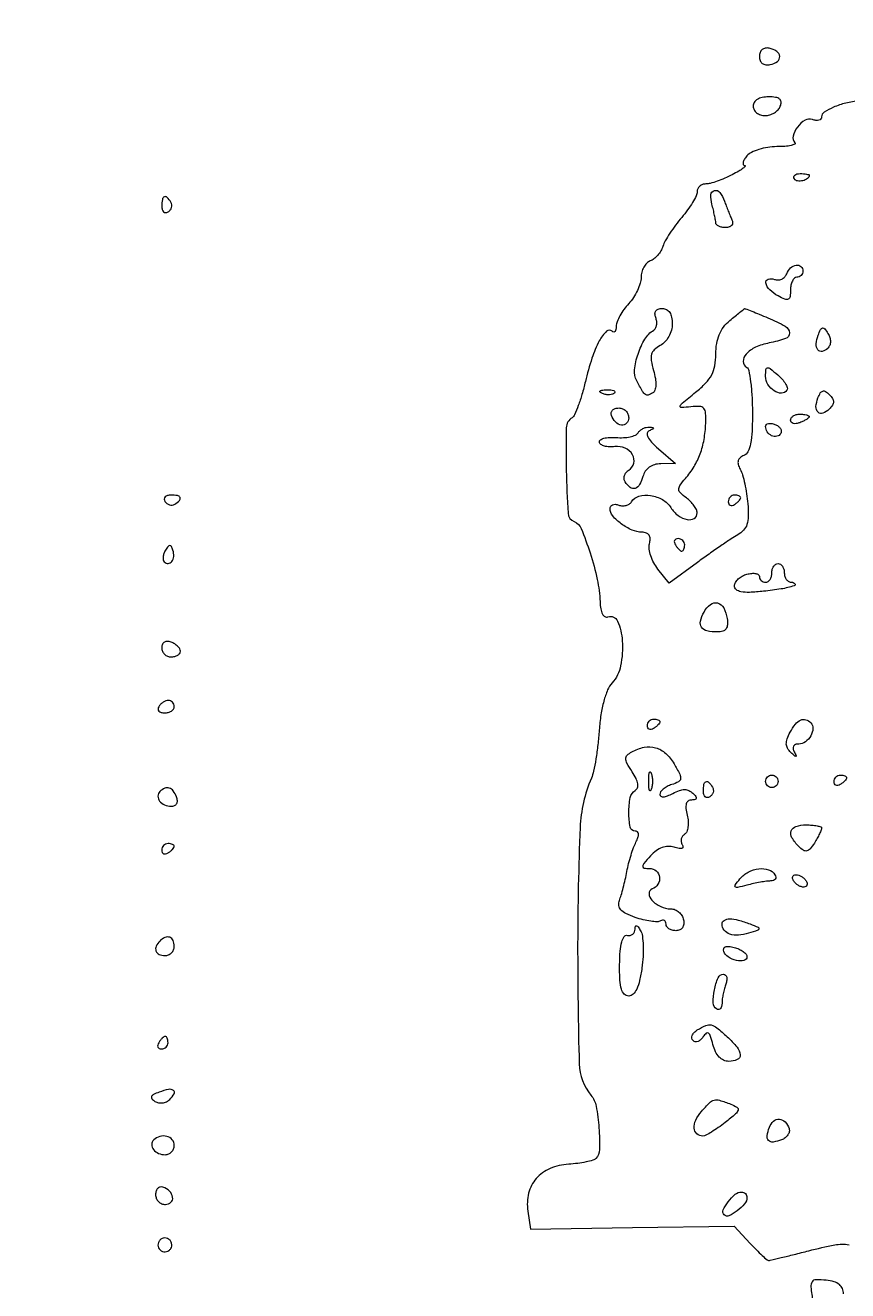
# Model space of a CAD drawing. Extents: x 0 to 4160, y 0 to 3120.
# Drawn here: x 2966.1 to 3098.2, y 1582.1 to 1785.5 of the extents above; entities that cross this region are included whole.
import ezdxf

# ---------------------------------------------------------------- set-up
doc = ezdxf.new("R2010")
doc.units = 0

msp = doc.modelspace()

# ---------------------------------------------------------------- linework, layer by layer
for points in [[(4159.499279, 606.274193, 0.000001), (4159.667734, 974.478125, 0.000057), (4159.806661, 1380.08378, 0.000034), (4159.883999, 1862.25), (4160, 3120), (3296.563358, 3120), (2433.126717, 3120)], [(757.647081, 3119.740147, 0.000002), (520.492565, 3119.487217, 0.4139)], [(1964.75, 0.149832, 0.000016), (2717.930904, 0.232101, 0.000028), (3351.473438, 0.357111)], [(3100, 1773.355502, 0.036914), (3097.878261, 1772.991661, 0.040609), (3095.9023, 1772.326305, 0.04257), (3094.407408, 1771.526904, 0.253916), (3094, 1770.77638, -0.177845), (3093.878989, 1770.446924, -0.148764), (3093.563856, 1770.244304, -0.103044), (3093.083678, 1770.210303, -0.057999), (3092.515254, 1770.355773, 0.231791), (3091.33221, 1770.250048, 0.095077), (3090.103912, 1769.141383, 0.099693), (3089.409324, 1767.69696, 0.264657), (3089.70185, 1766.631483, -0.503528), (3089.666096, 1766.3909, -0.069319), (3089.10672, 1766.185498, -0.036609), (3088.106516, 1766.044231, -0.016783), (3086.789111, 1766, 0.038198), (3085.340997, 1765.889208, 0.037722), (3083.920318, 1765.559375, 0.040313), (3082.725564, 1765.076467, 0.103714), (3082, 1764.5, 0.033164), (3081.582587, 1763.923181, 0.079592), (3081.377077, 1763.438815, 0.1767), (3081.41035, 1763.130122, 0.283924), (3081.627555, 1762.993839, -0.604094), (3081.698156, 1762.857191, -0.079007), (3081.402329, 1762.550673, -0.029391), (3080.677751, 1762.068989, -0.011801), (3079.635693, 1761.493839, -0.017749), (3078.437418, 1760.922035, -0.017936), (3077.205729, 1760.438815, -0.018053), (3076.105775, 1760.096266, -0.066548), (3075.385693, 1760, 0.088982), (3074.85654, 1759.905078, 0.094915), (3074.406689, 1759.632812, 0.099804), (3074.105506, 1759.226875, 0.110041), (3073.998779, 1758.75, -0.112557), (3073.847615, 1758.089983, -0.022693), (3073.272294, 1757.023455, -0.0229), (3072.473079, 1755.819059, -0.019658), (3071.527355, 1754.627718, 0.017112), (3070.540142, 1753.397028, 0.016013), (3069.616324, 1752.074726, 0.016224), (3068.872579, 1750.848884, 0.051438), (3068.49051, 1749.970099, -0.057064), (3068.165767, 1749.245512, -0.044417), (3067.660875, 1748.544412, -0.04566), (3067.063206, 1747.968749, -0.077399), (3066.461933, 1747.623766, 0.108559), (3065.902763, 1747.255271, 0.066394), (3065.429443, 1746.61856, 0.061759), (3065.109077, 1745.82409, 0.065077), (3065, 1744.989571, -0.074659), (3064.857598, 1744.0412, -0.036141), (3064.4125, 1742.894768, -0.034821), (3063.76545, 1741.743938, -0.042078), (3063, 1740.769625, 0.030851), (3062.2346, 1739.839105, 0.030628), (3061.5875, 1738.819291, 0.032152), (3061.13588, 1737.859744, 0.094182), (3061, 1737.144772, -0.043399), (3060.954513, 1736.621703, -0.127118), (3060.806035, 1736.294825, -0.257606), (3060.588874, 1736.206244, -0.168686), (3060.339695, 1736.326972, 0.414171), (3059.417245, 1736.327039, 0.074316), (3058.283196, 1734.794902, 0.04346), (3057.097392, 1732.005464, 0.020687), (3056.042089, 1728.246917, -0.012841), (3055.500373, 1726.194365, -0.01741), (3054.899951, 1724.373621, -0.014427), (3054.314122, 1722.91624, -0.152712), (3053.89952, 1722.4379, 0.254362), (3052.98212, 1720.832137, 0.01047), (3052.98238, 1713.963777, 0.009928), (3053.263615, 1707.079948, 0.293662), (3054.25, 1705.732622, -0.207781), (3055.385589, 1704.615246, -0.017988), (3056.801242, 1700.710145, -0.024409), (3057.953178, 1696.431598, -0.044912), (3058.400373, 1692.856134, 0.032916), (3058.516927, 1691.699969, 0.078835), (3058.790215, 1690.885193, 0.141027), (3059.187566, 1690.46811, 0.227256), (3059.667241, 1690.42845, -0.40436), (3061.223712, 1689.762869, -0.084133), (3061.971971, 1686.571701, -0.064), (3061.709675, 1682.565542, -0.136426), (3060.330987, 1679.813243, 0.085743), (3059.618121, 1678.687483, 0.031845), (3059.009036, 1676.907878, 0.028287), (3058.540919, 1674.706598, 0.020983), (3058.265343, 1672.234503, -0.011274), (3058.050197, 1669.892397, -0.011787), (3057.732055, 1667.59701, -0.01152), (3057.365367, 1665.630344, -0.049917), (3057.006867, 1664.5, 0.09167), (3055.203538, 1656.586244, 0.009981), (3054.804492, 1637.816731, 0.007127), (3055.053679, 1618.585481, 0.167931), (3056.940854, 1613.571267, -0.128598), (3057.772309, 1611.790995, -0.026093), (3058.224312, 1608.305605, -0.023372), (3058.329171, 1604.817678, -0.19458), (3057.724156, 1603.390823, -0.125936), (3057.244328, 1603.106551, -0.019126), (3056.154959, 1602.832973, -0.020401), (3054.815947, 1602.607251, -0.016394), (3053.361417, 1602.470969, 0.084159), (3050.385971, 1601.778804, 0.11475), (3048.160339, 1600.173099, 0.119656), (3046.931469, 1597.807651, 0.096973), (3046.794993, 1594.943441), (3047.219981, 1592.047815), (3063.591345, 1592.273907), (3079.962708, 1592.5), (3082.521823, 1589.75, 0.006888), (3083.529946, 1588.696171, 0.010352), (3084.44046, 1587.807812, 0.005574), (3085.224979, 1587.089704, 0.184575), (3085.459702, 1587, 0.058501), (3085.742099, 1587.033154, 0.000728), (3087.513832, 1587.457713, 0.002138), (3089.562191, 1587.960994, 0.001398), (3091.920602, 1588.558171, -0.01524), (3096.110102, 1589.496416, -0.085872), (3098.393835, 1589.538705, -0.267253)], [(3097.505539, 1581.618294, 0.098972), (3097.330543, 1582.480489, 0.125836), (3096.84221, 1583.125663, 0.097544), (3095.994762, 1583.564771, 0.042292), (3094.744808, 1583.816923, 0.028544), (3093.066655, 1583.913442, 0.260128), (3092.44995, 1583.569616, 0.167923), (3092.265801, 1582.747972, 0.011337), (3092.593596, 1580.333444, 0.026243)]]:
    msp.add_lwpolyline(points, format="xyb")
for points in [[(3084, 1780.5, 0.090288), (3084.120561, 1779.837793, 0.143006), (3084.464524, 1779.379901, 0.134068), (3085.019642, 1779.160813, 0.075042), (3085.75, 1779.190371, 0.110048), (3086.882382, 1779.681821, 0.259838), (3087.256394, 1780.489471, 0.231347), (3086.774796, 1781.312476, 0.095633), (3085.552821, 1781.823324, 0.097115), (3084.936825, 1781.830508, 0.131707), (3084.436667, 1781.592675, 0.128059), (3084.113232, 1781.130198, 0.089125)], [(3083, 1772.5, 0.125389), (3083.145752, 1771.927938, 0.100779), (3083.556072, 1771.440625, 0.090193), (3084.169846, 1771.113102, 0.077727), (3084.893011, 1771, 0.07271), (3085.659707, 1771.112085, 0.064008), (3086.399034, 1771.440625, 0.066864), (3087.000393, 1771.926463, 0.098143), (3087.361626, 1772.5, 0.100949), (3087.47645, 1773.188759, 0.219604), (3087.239871, 1773.656385, 0.135263), (3086.607715, 1773.924542, 0.033085), (3085.468615, 1774, 0.048301), (3084.442588, 1773.900652, 0.088469), (3083.661436, 1773.598093, 0.117745), (3083.176289, 1773.117753, 0.139894)], [(3092, 1761.39235, -0.242453), (3091.73067, 1760.869573, -0.095999), (3090.973487, 1760.524204, -0.093664), (3090.127513, 1760.482091, -0.223667), (3089.613087, 1760.817021, -0.158515), (3089.534562, 1761.139071, -0.191218), (3089.669932, 1761.417083, -0.126631), (3090.024148, 1761.605052, -0.059057), (3090.543989, 1761.666667, -0.017729), (3091.102116, 1761.64687, -0.028836), (3091.572297, 1761.586086, -0.02859), (3091.921037, 1761.499492, -0.328686)], [(2988, 1756.440983, 0.067432), (2988.074611, 1755.890269, 0.140899), (2988.298542, 1755.524436, 0.190788), (2988.63036, 1755.397824, 0.136093), (2989.016312, 1755.510081, 0.090427), (2989.360589, 1755.820631, 0.095498), (2989.565079, 1756.22714, 0.099685), (2989.598899, 1756.665803, 0.108373), (2989.457295, 1757.069098, 0.050477), (2988.86686, 1757.838655, 0.315493), (2988.407182, 1757.933879, 0.25701), (2988.085158, 1757.519563, 0.039415)], [(3078.384012, 1757.25, 0.006003), (3078.662894, 1756.488622, 0.004345), (3078.991127, 1755.646875, 0.004389), (3079.31694, 1754.85261, 0.009538), (3079.583977, 1754.25, -0.109413), (3079.692718, 1753.759684, -0.170458), (3079.550884, 1753.355365, -0.147976), (3079.165084, 1753.090335, -0.077178), (3078.583333, 1753, -0.045355), (3077.976294, 1753.055178, -0.064531), (3077.461093, 1753.220313, -0.083614), (3077.110291, 1753.46336, -0.197471), (3076.986345, 1753.75, 0.038866), (3076.945571, 1754.173885, 0.007282), (3076.799577, 1754.940625, 0.007754), (3076.601554, 1755.833587, 0.007025), (3076.369714, 1756.75, -0.079788), (3076.212187, 1758.279987, -0.328852), (3076.771118, 1758.954361, -0.301787), (3077.639545, 1758.644346, -0.075799)], [(3091, 1746, -0.099038), (3090.923658, 1745.618362, -0.097945), (3090.70625, 1745.29375, -0.097945), (3090.381638, 1745.076342, -0.099038), (3090, 1745, 0.193822), (3089.618057, 1744.846163, 0.087294), (3089.29375, 1744.402165, 0.067147), (3089.073642, 1743.743742, 0.047166), (3089, 1742.964816, -0.034136), (3088.926897, 1741.895305, -0.251306), (3088.635805, 1741.495146, -0.213289), (3088.10194, 1741.479556, -0.025083), (3087, 1742, -0.070911), (3085.664297, 1742.979996, -0.146369), (3085.042807, 1744.102757, -0.390936), (3085.396961, 1744.706571, -0.166877), (3086.417241, 1744.670131, 0.100452), (3087.000207, 1744.572355, 0.098266), (3087.580134, 1744.708117, 0.097606), (3088.067297, 1745.056244, 0.097642), (3088.385856, 1745.563142, -0.111084), (3089.015066, 1746.507641, -0.150185), (3089.927282, 1746.963838, -0.231269), (3090.674403, 1746.741731, -0.209822)], [(3085.377876, 1738.48658, -0.0271), (3088.161162, 1737.142219, -0.260488), (3088.831661, 1736.06558, -0.333363), (3088.205915, 1735.14345, -0.036412), (3085.569269, 1734.447017, 0.058984), (3083.390568, 1733.765237, 0.101629), (3081.853741, 1732.659546, 0.192011), (3081.408247, 1731.494263, 0.256135), (3081.956751, 1730.52673, -0.211404), (3082.301928, 1730.022779, -0.013668), (3082.585511, 1728.226068, -0.018043), (3082.793973, 1725.994051, -0.012343), (3082.876349, 1723.449226, -0.011347), (3082.828831, 1720.285522, -0.039121), (3082.591748, 1718.249371, -0.066025), (3082.160723, 1716.97428, -0.188836), (3081.481586, 1716.35456, 0.084051), (3080.889679, 1716.004471, 0.156189), (3080.596751, 1715.536305, 0.132518), (3080.605454, 1714.926781, 0.053455), (3080.920245, 1714.149024, -0.052755), (3081.28333, 1713.255538, -0.016063), (3081.642943, 1711.838009, -0.015889), (3081.946182, 1710.213593, -0.01671), (3082.139671, 1708.600238, -0.023922), (3082.216018, 1706.597768, -0.076243), (3082.000872, 1705.280668, -0.10741), (3081.456043, 1704.346747, -0.079351), (3080.515683, 1703.601253, 0.017535), (3079.474519, 1702.967175, 0.004285), (3077.806007, 1701.848433, 0.004385), (3075.914704, 1700.532208, 0.004361), (3074.043311, 1699.180647), (3069.530736, 1695.861293), (3067.699106, 1698.12326, -0.046469), (3067.033324, 1699.122399, -0.043178), (3066.544356, 1700.251694, -0.046055), (3066.289803, 1701.337558, -0.09882), (3066.340119, 1702.192614, 0.062749), (3066.443958, 1702.984132, 0.145256), (3066.277997, 1703.554013, 0.162485), (3065.845445, 1703.901493, 0.08405), (3065.15638, 1704.031803, -0.098622), (3063.544183, 1704.385229, -0.055636), (3061.803918, 1705.389905, -0.056994), (3060.42984, 1706.66638, -0.17896), (3060, 1707.828858, -0.145265), (3060.112241, 1708.207038, -0.152636), (3060.410912, 1708.453964, -0.1187), (3060.863931, 1708.523178, -0.070548), (3061.398849, 1708.400442, 0.078162), (3061.982996, 1708.27569, 0.076891), (3062.580711, 1708.33511, 0.081902), (3063.099907, 1708.564485, 0.109884), (3063.457866, 1708.931826, -0.191108), (3064.656052, 1709.823107, -0.102484), (3066.524608, 1709.930933, -0.092833), (3068.44485, 1709.26945, -0.124555), (3069.767927, 1708, 0.090365), (3070.931765, 1706.721507, 0.113365), (3072.387214, 1706.06051, 0.190662), (3073.509432, 1706.260395, 0.260068), (3074, 1707.139757, 0.11354), (3073.87886, 1707.666349, 0.043096), (3073.489837, 1708.317751, 0.039891), (3072.927797, 1708.979311, 0.03888), (3072.263275, 1709.549439, -0.030935), (3071.307333, 1710.343606, -0.194107), (3071.046621, 1710.908675, -0.169154), (3071.23327, 1711.542692, -0.022372), (3072.111276, 1712.659681, 0.04249), (3073.49429, 1714.572615, 0.046706), (3074.48422, 1716.633963, 0.044781), (3075.103945, 1718.918785, 0.034029), (3075.382051, 1721.5, 0.024472), (3075.365827, 1723.183286, 0.16777), (3075.054651, 1723.938122, 0.205724), (3074.382717, 1724.25573, 0.039109), (3073, 1724.19705, -0.015011), (3071.476639, 1724.058698, -0.528168), (3071.291665, 1724.297282, -0.142492), (3071.611338, 1724.769152, -0.003197), (3073.75, 1726.519528, 0.03061), (3075.36734, 1727.998362, 0.070682), (3076.332382, 1729.32815, 0.077887), (3076.835092, 1730.79015, 0.04396), (3077, 1732.662185, -0.040027), (3077.135496, 1734.352047, -0.058855), (3077.543343, 1735.783328, -0.063362), (3078.243785, 1737.001796, -0.056873), (3079.25, 1738.056438, -0.001798), (3080.121679, 1738.77832, -0.002822), (3080.876626, 1739.391859, -0.000745), (3081.53858, 1739.922025, -0.105206), (3081.627876, 1739.966731, -0.158299), (3081.726438, 1739.960863, -0.000619), (3082.782187, 1739.54566, -0.003054), (3083.980099, 1739.064358, -0.001907)], [(3070, 1737.535184, -0.066661), (3069.860275, 1736.491818, -0.05959), (3069.449366, 1735.478628, -0.061469), (3068.828069, 1734.621313, -0.082563), (3068.069265, 1734.037069, 0.061916), (3067.12054, 1733.366801, 0.14377), (3066.672113, 1732.629565, 0.10838), (3066.62692, 1731.625252, 0.027095), (3066.995592, 1730.01537, -0.027814), (3067.288064, 1728.729738, -0.051484), (3067.357755, 1727.662281, -0.069401), (3067.216056, 1726.866711, -0.177422), (3066.859796, 1726.413349, -0.060027), (3066.139954, 1726.080016, -0.246174), (3065.68088, 1726.158345, -0.100172), (3065.234233, 1726.668239, -0.006687), (3064.287091, 1728.37622, -0.151396), (3063.943776, 1730.138177, -0.054041), (3064.499204, 1732.668893, -0.053798), (3065.610489, 1735.082313, -0.120125), (3067.01965, 1736.512144, 0.134847), (3067.318474, 1736.83346, 0.079989), (3067.484859, 1737.333145, 0.069961), (3067.498043, 1737.929586, 0.062284), (3067.349337, 1738.532025, -0.082466), (3067.224336, 1739.142876, -0.165315), (3067.363703, 1739.609262, -0.161658), (3067.761739, 1739.900823, -0.078074), (3068.393011, 1740, -0.121514), (3069.076121, 1739.831498, -0.128031), (3069.587007, 1739.366547, -0.097163), (3069.898854, 1738.594854, -0.047617)], [(3094.975026, 1733.575026, -0.13925), (3094.094146, 1733.083826, -0.300973), (3093.397995, 1733.340105, -0.179756), (3093.121217, 1734.311237, -0.07221), (3093.430256, 1735.678847, -0.021093), (3093.83637, 1736.616858, -0.237232), (3094.148931, 1736.856536, -0.280605), (3094.490058, 1736.728598, -0.027825), (3095.012154, 1735.980334, -0.062151), (3095.314954, 1735.319105, -0.080354), (3095.411206, 1734.659623, -0.089806), (3095.2933, 1734.061295, -0.10329)], [(3088.416748, 1726.865295, -0.259351), (3087.561057, 1726.386991, -0.146235), (3086.387896, 1726.734815, -0.111615), (3085.367929, 1727.787007, -0.137746), (3085, 1729.097201, -0.021276), (3085.047427, 1730.211248, -0.358246), (3085.287194, 1730.456987, -0.198531), (3085.714282, 1730.333126, -0.008466), (3086.948773, 1729.311834, -0.033259), (3087.659836, 1728.615975, -0.047354), (3088.183859, 1727.904869, -0.057489), (3088.467299, 1727.279569, -0.219503)], [(3060.729167, 1726.395833, -0.126455), (3060.402231, 1726.202593, -0.060344), (3059.916927, 1726.123424, -0.05415), (3059.359369, 1726.160852, -0.051402), (3058.8125, 1726.316886, -0.054073), (3058.395823, 1726.538436, -0.470617), (3058.37858, 1726.720685, -0.168741), (3058.670344, 1726.862007, -0.018894), (3059.416667, 1726.921053, -0.028489), (3060.112848, 1726.910055, -0.077125), (3060.592839, 1726.799335, -0.208169), (3060.77538, 1726.614691, -0.296942)], [(3095.216667, 1723.816667, -0.103621), (3094.205275, 1723.155634, -0.29781), (3093.422432, 1723.319633, -0.219336), (3093.091174, 1724.217175, -0.072159), (3093.409244, 1725.624089, -0.040341), (3093.787781, 1726.413665, -0.19067), (3094.174991, 1726.718105, -0.218633), (3094.629413, 1726.653597, -0.053524), (3095.232783, 1726.167217, -0.053474), (3095.739052, 1725.539301, -0.145657), (3095.896548, 1724.996548, -0.143917), (3095.732364, 1724.451783, -0.051746)], [(3063, 1722.416667, -0.190724), (3062.653027, 1721.540134, -0.244413), (3061.846361, 1721.257027, -0.165501), (3060.877068, 1721.749304, -0.113253), (3060.229167, 1722.8125, -0.134046), (3060.204183, 1723.264262, -0.144529), (3060.414714, 1723.651172, -0.119977), (3060.841384, 1723.910766, -0.077096), (3061.416667, 1724, -0.099038), (3062.020927, 1723.879125, -0.097945), (3062.534896, 1723.534896, -0.097945), (3062.879125, 1723.020927, -0.099038)], [(3092, 1722.606989, -0.222225), (3091.912889, 1722.420671, -0.030693), (3091.559375, 1722.160341, -0.030395), (3091.074558, 1721.887494, -0.02136), (3090.5, 1721.638374, -0.055937), (3089.925634, 1721.488865, -0.100118), (3089.440625, 1721.516384, -0.147206), (3089.122486, 1721.710807, -0.184534), (3089, 1722.031385, -0.152681), (3089.115494, 1722.400789, -0.098158), (3089.440625, 1722.715469, -0.08088), (3089.926468, 1722.92777, -0.062722), (3090.5, 1723, -0.024748), (3091.074824, 1722.971531, -0.039339), (3091.559375, 1722.884553, -0.046727), (3091.903916, 1722.758929, -0.289661)], [(3066.279633, 1720.347597, 0.264833), (3065.973769, 1719.959958, 0.15858), (3066.072496, 1719.364455, 0.07038), (3066.670029, 1718.526339, 0.022263), (3067.779633, 1717.458146), (3070.5, 1715.063202), (3068.15638, 1715.031601, 0.064493), (3067.13388, 1714.885119, 0.086577), (3066.290084, 1714.483929, 0.091973), (3065.66802, 1713.843459, 0.083094), (3065.289749, 1713, -0.061612), (3064.763483, 1711.677972, -0.194305), (3064.038698, 1711.085781, -0.243359), (3063.228578, 1711.230026, -0.091146), (3062.430902, 1712.111803, -0.113818), (3062.266598, 1712.596361, -0.100307), (3062.319803, 1713.128276, -0.093889), (3062.58327, 1713.625974, -0.085992), (3063.017602, 1714.010879, 0.198242), (3063.82328, 1715.125662, 0.195357), (3063.6146, 1716.492992, 0.155694), (3062.42023, 1717.550261, 0.13662), (3060.765904, 1717.790342, -0.042413), (3059.884111, 1717.752696, -0.059697), (3059.107938, 1717.879038, -0.076115), (3058.545663, 1718.138647, -0.200745), (3058.303673, 1718.5, -0.294255), (3058.448076, 1718.863128, -0.086977), (3059.013867, 1719.13395, -0.057244), (3059.903366, 1719.276176, -0.032301), (3060.997049, 1719.253873, 0.033432), (3062.148378, 1719.232998, 0.04054), (3063.218747, 1719.372658, 0.045049), (3064.070122, 1719.636782, 0.157885), (3064.502394, 1720.003873, -0.079444), (3064.82625, 1720.379038, -0.057649), (3065.287041, 1720.684197, -0.057407), (3065.807773, 1720.877283, -0.076796), (3066.309017, 1720.921053, -0.016654), (3066.875099, 1720.864543, -0.390509), (3066.969697, 1720.750715, -0.278361), (3066.870537, 1720.603945, -0.012165)], [(3087.425158, 1719.878903, -0.209036), (3086.801327, 1719.447445, -0.160177), (3085.969556, 1719.551715, -0.13568), (3085.262587, 1720.161933, -0.148325), (3085, 1721.027632, -0.197116), (3085.122304, 1721.325812, -0.143728), (3085.438938, 1721.5016, -0.094863), (3085.921921, 1721.517132, -0.052397), (3086.494256, 1721.36383, -0.065363), (3087.023704, 1721.076686, -0.09613), (3087.38409, 1720.691106, -0.122565), (3087.521435, 1720.271104, -0.157716)], [(2988.510081, 1708.983688, 0.090427), (2988.820631, 1708.639411, 0.095498), (2989.22714, 1708.434921, 0.099685), (2989.665803, 1708.401101, 0.108373), (2990.069098, 1708.542705, 0.050477), (2990.838655, 1709.13314, 0.315493), (2990.933879, 1709.592818, 0.25701), (2990.519563, 1709.914842, 0.039415), (2989.440983, 1710, 0.067432), (2988.890269, 1709.925389, 0.140899), (2988.524436, 1709.701458, 0.190788), (2988.397824, 1709.36964, 0.136093)], [(3079, 1708.940983, 0.108972), (3079.078288, 1708.586039, 0.182303), (3079.29375, 1708.3746, 0.161196), (3079.6179, 1708.343488, 0.082592), (3080, 1708.5, 0.029505), (3080.382774, 1708.768994, 0.035638), (3080.70625, 1709.066025, 0.038439), (3080.934461, 1709.34829, 0.151918), (3081, 1709.559017, 0.210953), (3080.92554, 1709.727648, 0.081139), (3080.70625, 1709.870461, 0.061769), (3080.382849, 1709.967655, 0.042167), (3080, 1710, 0.105053), (3079.618444, 1709.918938, 0.099167), (3079.29375, 1709.688914, 0.09642), (3079.076123, 1709.345238, 0.093332)], [(3070.5, 1702, 0.029505), (3070.768994, 1701.617226, 0.035638), (3071.066025, 1701.29375, 0.038439), (3071.34829, 1701.065539, 0.151918), (3071.559017, 1701, 0.210953), (3071.727648, 1701.07446, 0.081139), (3071.870461, 1701.29375, 0.061769), (3071.967655, 1701.617151, 0.042167), (3072, 1702, 0.105053), (3071.918938, 1702.381556, 0.099167), (3071.688914, 1702.70625, 0.09642), (3071.345238, 1702.923877, 0.093332), (3070.940983, 1703, 0.108972), (3070.586039, 1702.921712, 0.182303), (3070.3746, 1702.70625, 0.161196), (3070.343488, 1702.3821, 0.082592)], [(2988.582949, 1701.134215, 0.052326), (2988.327923, 1700.604943, 0.061761), (2988.20609, 1700.06291, 0.07231), (2988.228156, 1699.59012, 0.149701), (2988.399864, 1699.266802, 0.208213), (2989.031223, 1699.018401, 0.228122), (2989.610436, 1699.323111, 0.143258), (2989.913564, 1700.144952, 0.097944), (2989.787251, 1701.138246, 0.033951), (2989.536207, 1701.749629, 0.286646), (2989.294341, 1701.899578, 0.233206), (2989.012891, 1701.759582, 0.024362)], [(3088, 1697.5, 0.076226), (3088.087877, 1696.926925, 0.089419), (3088.342708, 1696.440625, 0.100747), (3088.721743, 1696.115534, 0.127718), (3089.166667, 1696, -0.223579), (3089.680266, 1695.758256, -0.529216), (3089.58434, 1695.427824, -0.03717), (3087.495369, 1694.915605, -0.016329), (3084.671157, 1694.536321, -0.013746), (3082.391533, 1694.368802, -0.058025), (3081.026615, 1694.464579, -0.127014), (3080.283136, 1694.813369, -0.223481), (3080, 1695.415199, -0.131767), (3080.149052, 1695.970968, -0.073562), (3080.5875, 1696.523358, -0.064962), (3081.235264, 1696.989026, -0.059512), (3082, 1697.289749, -0.040966), (3082.766322, 1697.424365, -0.070464), (3083.4125, 1697.392877, -0.106581), (3083.842465, 1697.210205, -0.24384), (3084, 1696.90638, 0.10954), (3084.076675, 1696.560593, 0.099841), (3084.29375, 1696.266249, 0.095162), (3084.618207, 1696.068848, 0.089443), (3085, 1696, 0.148195), (3085.381354, 1696.115568, 0.098894), (3085.70625, 1696.440625, 0.082425), (3085.925306, 1696.926543, 0.064853), (3086, 1697.5, -0.064853), (3086.074694, 1698.073457, -0.082425), (3086.29375, 1698.559375, -0.098894), (3086.618646, 1698.884432, -0.148195), (3087, 1699, -0.148195), (3087.381354, 1698.884432, -0.098894), (3087.70625, 1698.559375, -0.082425), (3087.925306, 1698.073457, -0.064853)], [(3078.819551, 1690.171672, -0.049632), (3078.867499, 1689.150397, -0.145441), (3078.634239, 1688.493331, -0.166445), (3078.105398, 1688.122966, -0.070386), (3077.236218, 1688, -0.052887), (3075.571999, 1688.176523, -0.194998), (3074.714142, 1688.759033, -0.211116), (3074.54318, 1689.737381, -0.062148), (3075.102888, 1691.192248, -0.102414), (3076.135988, 1692.430014, -0.2392), (3077.285792, 1692.664992, -0.209177), (3078.272976, 1691.866045, -0.083164)], [(2988, 1685.468615, 0.10122), (2988.114629, 1684.908181, 0.098432), (2988.440625, 1684.431406, 0.097416), (2988.927495, 1684.112001, 0.096899), (2989.5, 1684, 0.057609), (2990.073715, 1684.066322, 0.076852), (2990.559375, 1684.262322, 0.095748), (2990.884842, 1684.552359, 0.164455), (2991, 1684.893011, 0.13875), (2990.891374, 1685.276919, 0.061199), (2990.559375, 1685.692784, 0.053891), (2990.073796, 1686.075237, 0.048303), (2989.5, 1686.361626, 0.075244), (2988.885039, 1686.496694, 0.151899), (2988.407358, 1686.382077, 0.166113), (2988.106211, 1686.027855, 0.094119)], [(2987.5, 1676, 0.139169), (2987.392057, 1675.620352, 0.191142), (2987.521475, 1675.29375, 0.138808), (2987.889346, 1675.073267, 0.066118), (2988.440983, 1675, 0.062283), (2989.037096, 1675.074545, 0.080552), (2989.542039, 1675.29375, 0.097988), (2989.879982, 1675.618621, 0.153634), (2990, 1676, 0.092995), (2989.928382, 1676.381732, 0.096318), (2989.723586, 1676.70625, 0.099231), (2989.418051, 1676.923444, 0.105429), (2989.059017, 1677, 0.089642), (2988.653442, 1676.926698, 0.053229), (2988.2129, 1676.70625, 0.051032), (2987.806203, 1676.382515, 0.06081)], [(3068, 1673.559017, -0.151918), (3067.934461, 1673.34829, -0.038439), (3067.70625, 1673.066025, -0.035638), (3067.382774, 1672.768994, -0.029505), (3067, 1672.5, -0.082592), (3066.6179, 1672.343488, -0.161196), (3066.29375, 1672.3746, -0.182303), (3066.078288, 1672.586039, -0.108972), (3066, 1672.940983, -0.093332), (3066.076123, 1673.345238, -0.09642), (3066.29375, 1673.688914, -0.099167), (3066.618444, 1673.918938, -0.105053), (3067, 1674, -0.042167), (3067.382849, 1673.967655, -0.061769), (3067.70625, 1673.870461, -0.081139), (3067.92554, 1673.727648, -0.210953)], [(3092.264432, 1673.402234, -0.215831), (3092.604086, 1672.500572, -0.113287), (3092.253921, 1671.32926, -0.10373), (3091.391035, 1670.351024, -0.161699), (3090.333994, 1670, 0.080414), (3089.794412, 1669.912655, 0.179797), (3089.475278, 1669.65629, 0.18232), (3089.403568, 1669.256693, 0.082902), (3089.587687, 1668.75, -0.009629), (3089.925534, 1668.123722, -0.497851), (3089.873793, 1668.016172, -0.234228), (3089.696872, 1668.063545, -0.00576), (3089.054064, 1668.642641, -0.0752), (3088.52245, 1669.305641, -0.123481), (3088.324743, 1669.993137, -0.097157), (3088.456035, 1670.80978, -0.034585), (3088.942543, 1671.892641, -0.041117), (3089.787071, 1673.199882, -0.122732), (3090.615304, 1673.857107, -0.185974), (3091.438282, 1673.905547, -0.119677)], [(3070.28265, 1666.830231, -0.012314), (3071.201324, 1665.134107, -0.1453), (3071.336409, 1664.404959, -0.252689), (3071.005569, 1663.921797, -0.042035), (3069.927941, 1663.477129, 0.04274), (3069.19023, 1663.171507, 0.052111), (3068.566333, 1662.760682, 0.060823), (3068.137838, 1662.312421, 0.161729), (3068, 1661.897429, 0.269763), (3068.17, 1661.605267, 0.14925), (3068.585709, 1661.512079, 0.074217), (3069.254113, 1661.664325, 0.029829), (3070.107359, 1662.057457, -0.035205), (3071.152594, 1662.525506, -0.085115), (3071.982547, 1662.677231, -0.110474), (3072.678549, 1662.529567, -0.089306), (3073.307359, 1662.092641, -0.029502), (3073.774302, 1661.567085, -0.219001), (3073.850632, 1661.25, -0.304156), (3073.655704, 1661.055111, -0.048731), (3073.091592, 1661, 0.153762), (3072.563333, 1660.833614, 0.172274), (3072.254911, 1660.400981, 0.099111), (3072.194657, 1659.654612, 0.032232), (3072.395262, 1658.561285, -0.042594), (3072.554141, 1657.581569, -0.051988), (3072.527923, 1656.653768, -0.060682), (3072.334904, 1655.908265, -0.162062), (3071.987358, 1655.492187, 0.100846), (3071.647138, 1655.172312, 0.098352), (3071.455449, 1654.742056, 0.097509), (3071.441865, 1654.268033, 0.09726), (3071.608918, 1653.823768, -0.134584), (3071.719816, 1653.446663, -0.332092), (3071.561193, 1653.225789, -0.127096), (3071.091448, 1653.200453, -0.027101), (3070.29301, 1653.407002, 0.083971), (3069.332299, 1653.542175, 0.081495), (3068.369882, 1653.356687, 0.072225), (3067.423976, 1652.843339, 0.04849), (3066.512793, 1652.014136, 0.008759), (3065.454746, 1650.803027, 0.155593), (3065.259132, 1650.329597, 0.393789), (3065.465525, 1650.067564, 0.038354), (3066.345012, 1650, -0.17831), (3067.425523, 1649.602015, -0.187801), (3067.960697, 1648.607536, -0.176371), (3067.696718, 1647.463284, -0.162269), (3066.75, 1646.708333, 0.334653), (3066.265645, 1645.958424, 0.172922), (3066.740901, 1644.879321, 0.096057), (3068.144297, 1643.873273, 0.106294), (3069.772036, 1643.511606, -0.097016), (3070.445213, 1643.374956, -0.080129), (3071.069087, 1642.989347, -0.078706), (3071.549332, 1642.419387, -0.088069), (3071.806966, 1641.75, -0.074403), (3071.838015, 1641.031544, -0.127862), (3071.628389, 1640.474098, -0.141061), (3071.192768, 1640.124349, -0.09938), (3070.573324, 1640, -0.065509), (3069.97186, 1640.079143, -0.082885), (3069.462164, 1640.311086, -0.099093), (3069.121234, 1640.655161, -0.146859), (3069, 1641.059017, 0.092504), (3068.932384, 1641.421368, 0.170996), (3068.739993, 1641.646254, 0.174603), (3068.452464, 1641.698183, 0.096935), (3068.114869, 1641.570993, -0.146032), (3067.578222, 1641.426186, -0.027659), (3066.556759, 1641.509886, -0.027435), (3065.334514, 1641.747381, -0.022167), (3064.053613, 1642.131155, -0.027439), (3062.568618, 1642.742079, -0.094477), (3061.732873, 1643.355995, -0.156596), (3061.408922, 1644.047378, -0.124853), (3061.508775, 1644.869179, 0.021194), (3061.790482, 1645.699871, 0.007647), (3062.1223, 1646.902196, 0.007569), (3062.446063, 1648.23186, 0.00892), (3062.710883, 1649.5, -0.015433), (3062.994916, 1650.776822, -0.012361), (3063.376735, 1652.132812, -0.012549), (3063.792712, 1653.370257, -0.030774), (3064.176035, 1654.25, 0.033991), (3064.49679, 1654.99926, 0.104591), (3064.566878, 1655.543354, 0.201654), (3064.398267, 1655.868586, 0.175402), (3064.035184, 1656, -0.358814), (3063.242789, 1656.652676, -0.048965), (3063.023966, 1658.951062, -0.046934), (3063.259835, 1661.381867, -0.209667), (3064.054337, 1662.533582, 0.174853), (3064.404695, 1662.97489, 0.122355), (3064.456749, 1663.613677, 0.075246), (3064.180768, 1664.468176, 0.029367), (3063.561292, 1665.546801, -0.016797), (3062.728063, 1666.916722, -0.124027), (3062.528553, 1667.648795, -0.210813), (3062.755991, 1668.192384, -0.062276), (3063.49974, 1668.739916, -0.079086), (3065.486168, 1669.47034, -0.11778), (3067.328601, 1669.396676, -0.117049), (3068.946875, 1668.496833, -0.077469)], [(3066.157895, 1664, 0.017491), (3066.189089, 1663.10856, 0.078554), (3066.306058, 1662.601562, 0.447206), (3066.474999, 1662.540618, 0.174857), (3066.662281, 1662.75, 0.057986), (3066.818615, 1663.320008, 0.037979), (3066.87034, 1664, 0.037979), (3066.818615, 1664.679992, 0.057986), (3066.662281, 1665.25, 0.174857), (3066.474999, 1665.459382, 0.447206), (3066.306058, 1665.398438, 0.078554), (3066.189089, 1664.89144, 0.017491)], [(3076.457295, 1663.069098, -0.108373), (3076.598899, 1662.665803, -0.099685), (3076.565079, 1662.22714, -0.095498), (3076.360589, 1661.820631, -0.090427), (3076.016312, 1661.510081, -0.136093), (3075.63036, 1661.397824, -0.190788), (3075.298542, 1661.524436, -0.140899), (3075.074611, 1661.890269, -0.067432), (3075, 1662.440983, -0.039415), (3075.085158, 1663.519563, -0.25701), (3075.407182, 1663.933879, -0.315493), (3075.86686, 1663.838655, -0.050477)], [(3087, 1664, -0.099038), (3086.923658, 1663.618362, -0.097945), (3086.70625, 1663.29375, -0.097945), (3086.381638, 1663.076342, -0.099038), (3086, 1663, -0.099038), (3085.618362, 1663.076342, -0.097945), (3085.29375, 1663.29375, -0.097945), (3085.076342, 1663.618362, -0.099038), (3085, 1664, -0.099038), (3085.076342, 1664.381638, -0.097945), (3085.29375, 1664.70625, -0.097945), (3085.618362, 1664.923658, -0.099038), (3086, 1665, -0.099038), (3086.381638, 1664.923658, -0.097945), (3086.70625, 1664.70625, -0.097945), (3086.923658, 1664.381638, -0.099038)], [(3098, 1664.559017, -0.151918), (3097.934461, 1664.34829, -0.038439), (3097.70625, 1664.066025, -0.035638), (3097.382774, 1663.768994, -0.029505), (3097, 1663.5, -0.082592), (3096.6179, 1663.343488, -0.161196), (3096.29375, 1663.3746, -0.182303), (3096.078288, 1663.586039, -0.108972), (3096, 1663.940983, -0.093332), (3096.076123, 1664.345238, -0.09642), (3096.29375, 1664.688914, -0.099167), (3096.618444, 1664.918938, -0.105053), (3097, 1665, -0.042167), (3097.382849, 1664.967655, -0.061769), (3097.70625, 1664.870461, -0.081139), (3097.92554, 1664.727648, -0.210953)], [(2987.693853, 1662.36052, 0.194451), (2987.382462, 1661.626651, 0.171052), (2987.646867, 1660.833149, 0.128523), (2988.447765, 1660.218361, 0.100093), (2989.527632, 1660, 0.102783), (2990.053314, 1660.109216, 0.164887), (2990.389385, 1660.413947, 0.145256), (2990.496028, 1660.893224, 0.07435), (2990.361626, 1661.5, 0.066432), (2989.841446, 1662.454275, 0.158053), (2989.194026, 1662.921907, 0.182991), (2988.463228, 1662.885371, 0.093639)], [(3094, 1656.486431, -0.10205), (3093.938127, 1656.186437, -0.012337), (3093.654687, 1655.57079, -0.014245), (3093.274611, 1654.848899, -0.011284), (3092.824467, 1654.090535, -0.030532), (3092.146468, 1653.139413, -0.169319), (3091.620822, 1652.813507, -0.206322), (3091.069351, 1652.918072, -0.047806), (3090.324467, 1653.532676, -0.061397), (3089.230137, 1654.934705, -0.220206), (3089.112281, 1656.035867, -0.243356), (3089.86669, 1656.762279, -0.072391), (3091.5, 1657, -0.019346), (3092.458259, 1656.962908, -0.031318), (3093.265625, 1656.849139, -0.032794), (3093.857644, 1656.686456, -0.319517)], [(2988, 1652.940983, 0.108972), (2988.078288, 1652.586039, 0.182303), (2988.29375, 1652.3746, 0.161196), (2988.6179, 1652.343488, 0.082592), (2989, 1652.5, 0.029505), (2989.382774, 1652.768994, 0.035638), (2989.70625, 1653.066025, 0.038439), (2989.934461, 1653.34829, 0.151918), (2990, 1653.559017, 0.210953), (2989.92554, 1653.727648, 0.081139), (2989.70625, 1653.870461, 0.061769), (2989.382849, 1653.967655, 0.042167), (2989, 1654, 0.105053), (2988.618444, 1653.918938, 0.099167), (2988.29375, 1653.688914, 0.09642), (2988.076123, 1653.345238, 0.093332)], [(3086.5, 1649, -0.109916), (3086.632782, 1648.618109, -0.180417), (3086.551963, 1648.289739, -0.159285), (3086.262667, 1648.066806, -0.082741), (3085.809017, 1647.986345, 0.031199), (3085.138744, 1647.937457, 0.00995), (3084.150149, 1647.782897, 0.009887), (3083.053155, 1647.566504, 0.010872), (3082, 1647.31293, -0.007891), (3080.493816, 1646.940765, -0.244375), (3080.132366, 1647.034175, -0.385293), (3080.10151, 1647.33265, -0.013599), (3080.872445, 1648.326585, -0.100002), (3082.204583, 1649.413898, -0.091785), (3083.895356, 1649.940908, -0.105397), (3085.470774, 1649.797273, -0.181009)], [(3091.5, 1648, -0.076764), (3091.661825, 1647.617617, -0.154201), (3091.642737, 1647.29375, -0.186277), (3091.449529, 1647.079239, -0.117858), (3091.118034, 1647, -0.085235), (3090.689814, 1647.073533, -0.053414), (3090.230237, 1647.29375, -0.051777), (3089.810561, 1647.617474, -0.064269), (3089.5, 1648, -0.076764), (3089.338175, 1648.382383, -0.154201), (3089.357263, 1648.70625, -0.186277), (3089.550471, 1648.920761, -0.117858), (3089.881966, 1649, -0.085235), (3090.310186, 1648.926467, -0.053414), (3090.769763, 1648.70625, -0.051777), (3091.189439, 1648.382526, -0.064269)], [(3082.5, 1641.077679, -0.008198), (3083.786083, 1640.550513, -0.344014), (3083.920866, 1640.305383, -0.276253), (3083.721899, 1640.068682, -0.006226), (3082.258949, 1639.583417, -0.059129), (3080.617489, 1639.268227, -0.101626), (3079.241999, 1639.449411, -0.14164), (3078.341316, 1640.085554, -0.17023), (3078, 1641.059017, -0.264888), (3078.339543, 1641.654964, -0.133506), (3079.200771, 1641.892935, -0.068359), (3080.611237, 1641.705148, -0.025943)], [(3065.126352, 1634, -0.020694), (3064.760274, 1631.984621, -0.055146), (3064.285589, 1630.604392, -0.089365), (3063.701245, 1629.785327, -0.195655), (3063, 1629.5, -0.199711), (3062.29344, 1629.793939, -0.12546), (3061.832507, 1630.575758, -0.059291), (3061.591354, 1632.027122, -0.013826), (3061.545455, 1634.5, -0.01538), (3061.633629, 1636.711594, -0.046713), (3061.879045, 1638.194915, -0.086786), (3062.266068, 1639.037772, -0.301639), (3062.795455, 1639.25, 0.10374), (3063.257155, 1639.250969, 0.118504), (3063.655097, 1639.440625, 0.117255), (3063.926261, 1639.792408, 0.100065), (3064.030409, 1640.25, -0.05967), (3064.095397, 1640.699696, -0.418664), (3064.26901, 1640.797972, -0.175736), (3064.527686, 1640.611021, -0.020894), (3064.906761, 1640, -0.09646), (3065.194502, 1639.135121, -0.023071), (3065.320218, 1637.61875, -0.022862), (3065.303906, 1635.832784, -0.020866)], [(2987.666667, 1638.333333, 0.091649), (2987.095775, 1637.503522, 0.193059), (2987.066255, 1636.735179, 0.206496), (2987.569797, 1636.19498, 0.103678), (2988.5, 1636, 0.099038), (2989.072457, 1636.114514, 0.097945), (2989.559375, 1636.440625, 0.097945), (2989.885486, 1636.927543, 0.099038), (2990, 1637.5, 0.103678), (2989.80502, 1638.430203, 0.206496), (2989.264821, 1638.933745, 0.193059), (2988.496478, 1638.904225, 0.091649)], [(3082, 1635.810044, -0.347539), (3081.523126, 1635.206837, -0.115545), (3080.317458, 1635.203455, -0.086342), (3078.975525, 1635.77006, -0.171046), (3078.275762, 1636.671314, -0.153083), (3078.267916, 1637.117465, -0.234539), (3078.525585, 1637.395737, -0.120087), (3079.085256, 1637.465519, -0.035213), (3079.942895, 1637.304682, -0.040955), (3080.73015, 1637.028288, -0.052256), (3081.395726, 1636.64373, -0.062081), (3081.853284, 1636.215464, -0.175378)], [(3078.606989, 1631.418213, 0.02561), (3078.374411, 1630.704935, 0.017029), (3078.178303, 1629.867139, 0.017161), (3078.043295, 1629.038782, 0.031822), (3078, 1628.359196, -0.059368), (3077.93718, 1627.831988, -0.127202), (3077.745645, 1627.473102, -0.191293), (3077.46234, 1627.336427, -0.157547), (3077.134109, 1627.417116, -0.257193), (3076.582349, 1628.394911, -0.050792), (3076.772421, 1630.472726, -0.051569), (3077.369818, 1632.433311, -0.301678), (3078.223566, 1633, -0.191044), (3078.549736, 1632.870653, -0.14549), (3078.744741, 1632.53535, -0.097359), (3078.767105, 1632.023992, -0.054054)], [(3078.811439, 1622.961045, -0.032355), (3080.414967, 1621.260638, -0.155373), (3080.906543, 1620.040932, -0.317539), (3080.452393, 1619.283477, -0.104314), (3079.108408, 1619, -0.105475), (3078.258714, 1619.18126, -0.097701), (3077.530153, 1619.696048, -0.08081), (3076.950724, 1620.543701, -0.048147), (3076.5397, 1621.697845, 0.016664), (3076.161317, 1623.017544, 0.14338), (3075.820044, 1623.519204, 0.364874), (3075.445266, 1623.515035, 0.076744), (3074.985665, 1622.976805, -0.063718), (3074.592685, 1622.491673, -0.098146), (3074.138563, 1622.202496, -0.128602), (3073.698038, 1622.151359, -0.162704), (3073.333333, 1622.333333, -0.169686), (3073.155466, 1622.702273, -0.125728), (3073.217816, 1623.154248, -0.094362), (3073.523623, 1623.625732, -0.060905), (3074.02896, 1624.03906, -0.036025), (3075.377341, 1624.761561, -0.161785), (3076.256065, 1624.848917, -0.117472), (3077.166892, 1624.402657, -0.015145)], [(2987.5, 1622, 0.082592), (2987.343488, 1621.6179, 0.161196), (2987.3746, 1621.29375, 0.182303), (2987.586039, 1621.078288, 0.108972), (2987.940983, 1621, 0.093332), (2988.345238, 1621.076123, 0.09642), (2988.688914, 1621.29375, 0.099167), (2988.918938, 1621.618444, 0.105053), (2989, 1622, 0.042167), (2988.967655, 1622.382849, 0.061769), (2988.870461, 1622.70625, 0.081139), (2988.727648, 1622.92554, 0.210953), (2988.559017, 1623, 0.151918), (2988.34829, 1622.934461, 0.038439), (2988.066025, 1622.70625, 0.035638), (2987.768994, 1622.382774, 0.029505)], [(2987.566376, 1614.046976, 0.026838), (2986.67807, 1613.669412, 0.175772), (2986.347301, 1613.326408, 0.299755), (2986.40605, 1612.969659, 0.067991), (2986.903509, 1612.559635, 0.094319), (2987.471603, 1612.342233, 0.077148), (2988.122989, 1612.326976, 0.076188), (2988.755951, 1612.510809, 0.08789), (2989.270466, 1612.870466, 0.065068), (2989.980618, 1613.79414, 0.391328), (2989.859528, 1614.334313, 0.207886), (2989.084825, 1614.486779, 0.033169)], [(3079.394485, 1612.115946, -0.045096), (3080.395501, 1611.614861, -0.339699), (3080.571018, 1611.150842, -0.144579), (3080.173984, 1610.54548, -0.009157), (3078.509626, 1609.186232, -0.013008), (3077.386357, 1608.34903, -0.016735), (3076.309916, 1607.642206, -0.01461), (3075.386039, 1607.115265, -0.122893), (3074.924158, 1607, -0.181341), (3073.959297, 1607.361837, -0.201302), (3073.523166, 1608.251182, -0.127095), (3073.779075, 1609.552372, -0.06536), (3074.692068, 1610.95333, -0.017447), (3075.974014, 1612.348898, -0.138511), (3076.728008, 1612.778256, -0.13776), (3077.597067, 1612.750942, -0.017193)], [(3088.770658, 1608.188026, -0.13552), (3088.796894, 1607.68734, -0.095236), (3088.57237, 1607.166407, -0.082578), (3088.131914, 1606.704496, -0.069607), (3087.54003, 1606.376987, -0.056216), (3086.223835, 1606.035162, -0.241491), (3085.481819, 1606.291086, -0.233725), (3085.241507, 1607.052934, -0.053239), (3085.599669, 1608.399136, -0.120117), (3086.276537, 1609.376937, -0.200808), (3087.208525, 1609.696028, -0.189708), (3088.130739, 1609.260248, -0.108586)], [(2986.693853, 1606.36052, 0.194761), (2986.381568, 1605.62332, 0.172865), (2986.649978, 1604.830294, 0.128462), (2987.462204, 1604.217225, 0.098073), (2988.559017, 1604, 0.103216), (2989.108867, 1604.114729, 0.098834), (2989.576711, 1604.440625, 0.096907), (2989.890211, 1604.927451, 0.095012), (2990, 1605.5, 0.179946), (2989.664381, 1606.40236, 0.15216), (2988.79511, 1606.94328, 0.132661), (2987.672804, 1606.933008, 0.128822)], [(2987, 1597.583333, 0.099038), (2987.120875, 1596.979073, 0.097945), (2987.465104, 1596.465104, 0.097945), (2987.979073, 1596.120875, 0.099038), (2988.583333, 1596, 0.190724), (2989.459866, 1596.346973, 0.244413), (2989.742973, 1597.153639, 0.165501), (2989.250696, 1598.122932, 0.113253), (2988.1875, 1598.770833, 0.134046), (2987.735738, 1598.795817, 0.144529), (2987.348828, 1598.585286, 0.119977), (2987.089234, 1598.158616, 0.077096)], [(3082, 1597.122445, -0.17682), (3081.630142, 1596.109282, -0.055171), (3080.439025, 1594.975998, -0.057489), (3079.113243, 1594.189476, -0.310978), (3078.333333, 1594.333333, -0.310978), (3078.189476, 1595.113243, -0.057489), (3078.975998, 1596.439025, -0.055171), (3080.109282, 1597.630142, -0.17682), (3081.122445, 1598, -0.099038), (3081.457353, 1597.933005, -0.097945), (3081.742218, 1597.742218, -0.097945), (3081.933005, 1597.457353, -0.099038)], [(2987.552786, 1590.08541, 0.099038), (2987.401684, 1589.679226, 0.097945), (2987.417584, 1589.244476, 0.097945), (2987.597789, 1588.848514, 0.099038), (2987.91459, 1588.552786, 0.099038), (2988.320774, 1588.401684, 0.097945), (2988.755524, 1588.417584, 0.097945), (2989.151486, 1588.597789, 0.099038), (2989.447214, 1588.91459, 0.099038), (2989.598316, 1589.320774, 0.097945), (2989.582416, 1589.755524, 0.097945), (2989.402211, 1590.151486, 0.099038), (2989.08541, 1590.447214, 0.099038), (2988.679226, 1590.598316, 0.097945), (2988.244476, 1590.582416, 0.097945), (2987.848514, 1590.402211, 0.099038)]]:
    msp.add_lwpolyline(points, format="xyb", close=True)

doc.saveas('drawing.dxf')
